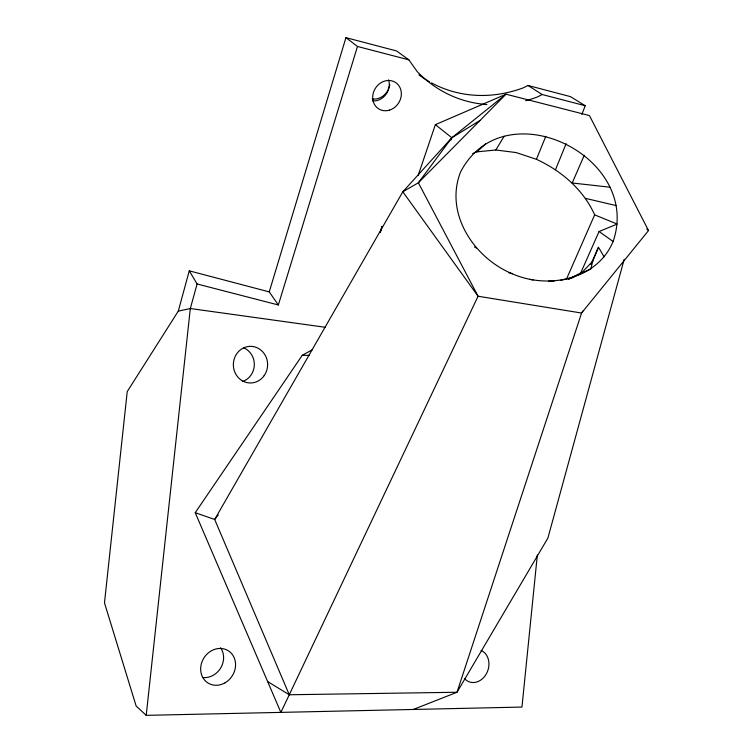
<?xml version="1.0" encoding="UTF-8"?>
<svg xmlns="http://www.w3.org/2000/svg" width="753" height="753" viewBox="0 0 753 753"><rect width="100%" height="100%" fill="white"/><g stroke="black" fill="none" stroke-linecap="round" stroke-linejoin="round"><path stroke-width="1.13" d="M537.341 554.933L521.961 707.067L146.214 715.35L136.152 706.05L104.479 602.842L127.229 391.579L178.282 311.14L189.276 270.835L269.245 291.891L278.346 304.974L357.477 46.47L345.938 37.65L269.245 291.891M146.214 715.35L190.311 308.523L197.098 283.975L189.276 270.835M613.102 241.497C642.554 156.21 503.861 88.581 460.591 171.938C444.214 213.184 473.938 258.034 512.285 273.772C547.647 289.481 597.195 279.975 613.102 241.497L599.077 231.5L580.61 273.198M604.132 256.82L598.466 247.257L592.78 261.15L590.776 269.047L568.506 279.231M624.19 259.305L547.902 538.066L457.005 692.261L413.303 709.458M380.274 231.877L382.11 226.342A39.052 17.846 -79.9 0 0 380.312 232.602M418.113 175.609L435.366 124.669L506.016 94.2L589.43 115.567L648.521 230.569L581.57 313.041L457.005 692.261L289.274 694.755L267.644 681.559M451.085 139.945L451.847 137.743L506.016 94.2L418.367 182.781L402.817 191.789L214.68 519.466L289.274 694.755L280.86 712.385L195.234 512.699L302.264 355.294L312.551 349.637M581.843 114.484L585.213 105.721L570.463 96.629L527.947 85.456L523.58 87.734A152.652 126.137 -69 0 1 431.507 82.886M599.077 231.5L617.178 224.065L594.654 214.859C583.349 189.549 561.277 170.762 536.437 159.307L545.793 136.321M555.516 169.689L566.115 143.691M584.3 155.212L572.195 182.988L610.052 187.215M566.435 279.222L594.654 214.859M590.86 264.359L598.466 247.257M289.274 694.755L478.061 296.23L418.367 182.781L451.847 137.743L480.038 120.452M472.658 153.556L476.969 151.861L495.85 149.988L504.124 136.227M582.831 311.083L581.57 313.041L478.061 296.23L402.817 191.789L451.847 137.743L435.366 124.669M218.295 514.836L214.68 519.466L195.234 512.699M592.78 261.15L582.248 272.228L568.43 279.212M476.969 151.861L485.713 143.776M585.213 105.721L542.16 94.52L537.717 96.845A155.833 127.869 -68.1 0 1 525.594 100.742M560.392 280.417L573.795 277.358M178.282 311.14L190.311 308.523L325.39 327.301M548.419 281.236L554.199 281.114M302.264 355.294L309.116 355.397M495.85 149.988L516.125 152.567L536.437 159.307M529.867 279.382L533.228 279.937M585.505 198.359L616.142 205.588M197.098 283.975L278.346 304.974M357.477 46.47L408.879 59.845L417.124 71.479A155.833 127.869 -68.1 0 0 486.918 104.554M345.938 37.65L396.539 50.94L408.879 59.845M508.962 272.69L512.285 273.772M474.409 246.89L476.357 248.019M527.947 85.456L542.16 94.52M646.771 229.006L648.521 230.569M389.772 84.628A15.389 13.592 -58.6 0 1 389.122 87.517L387.475 91.141A15.389 13.592 -58.6 0 1 372.161 98.916M388.604 79.903A15.371 13.582 -58.4 0 1 389.263 85.541L388.52 89.4A15.371 13.582 -58.4 0 1 372.471 100.911M429.483 81.766A152.652 126.137 -69 0 1 418.847 74.858M243.746 347.848A17.874 16.801 -90 0 1 254.307 365.271A17.874 16.801 -90 0 1 242.287 381.583M481.045 650.394A16.811 13.714 -71.4 0 1 486.127 674.255A16.811 13.714 -71.4 0 1 464.46 678.528M220.573 647.787A18.618 16.472 -57.2 0 1 220.62 668.08A18.618 16.472 -57.2 0 1 202.501 677.493M389.574 110.098A15.681 13.761 -57.5 0 0 397.951 84.524A15.681 13.761 -57.5 0 0 373.516 92.224A15.681 13.761 -57.5 0 0 389.574 110.098M224.987 682.839A19.06 16.764 -57.4 0 0 228.573 650.931A19.06 16.764 -57.4 0 0 200.778 666.81A19.06 16.764 -57.4 0 0 224.987 682.839M264.171 375.634A18.317 17.131 -88.8 0 0 252.547 346.474A18.317 17.131 -88.8 0 0 234.72 371.888A18.317 17.131 -88.8 0 0 264.171 375.634"/></g></svg>
